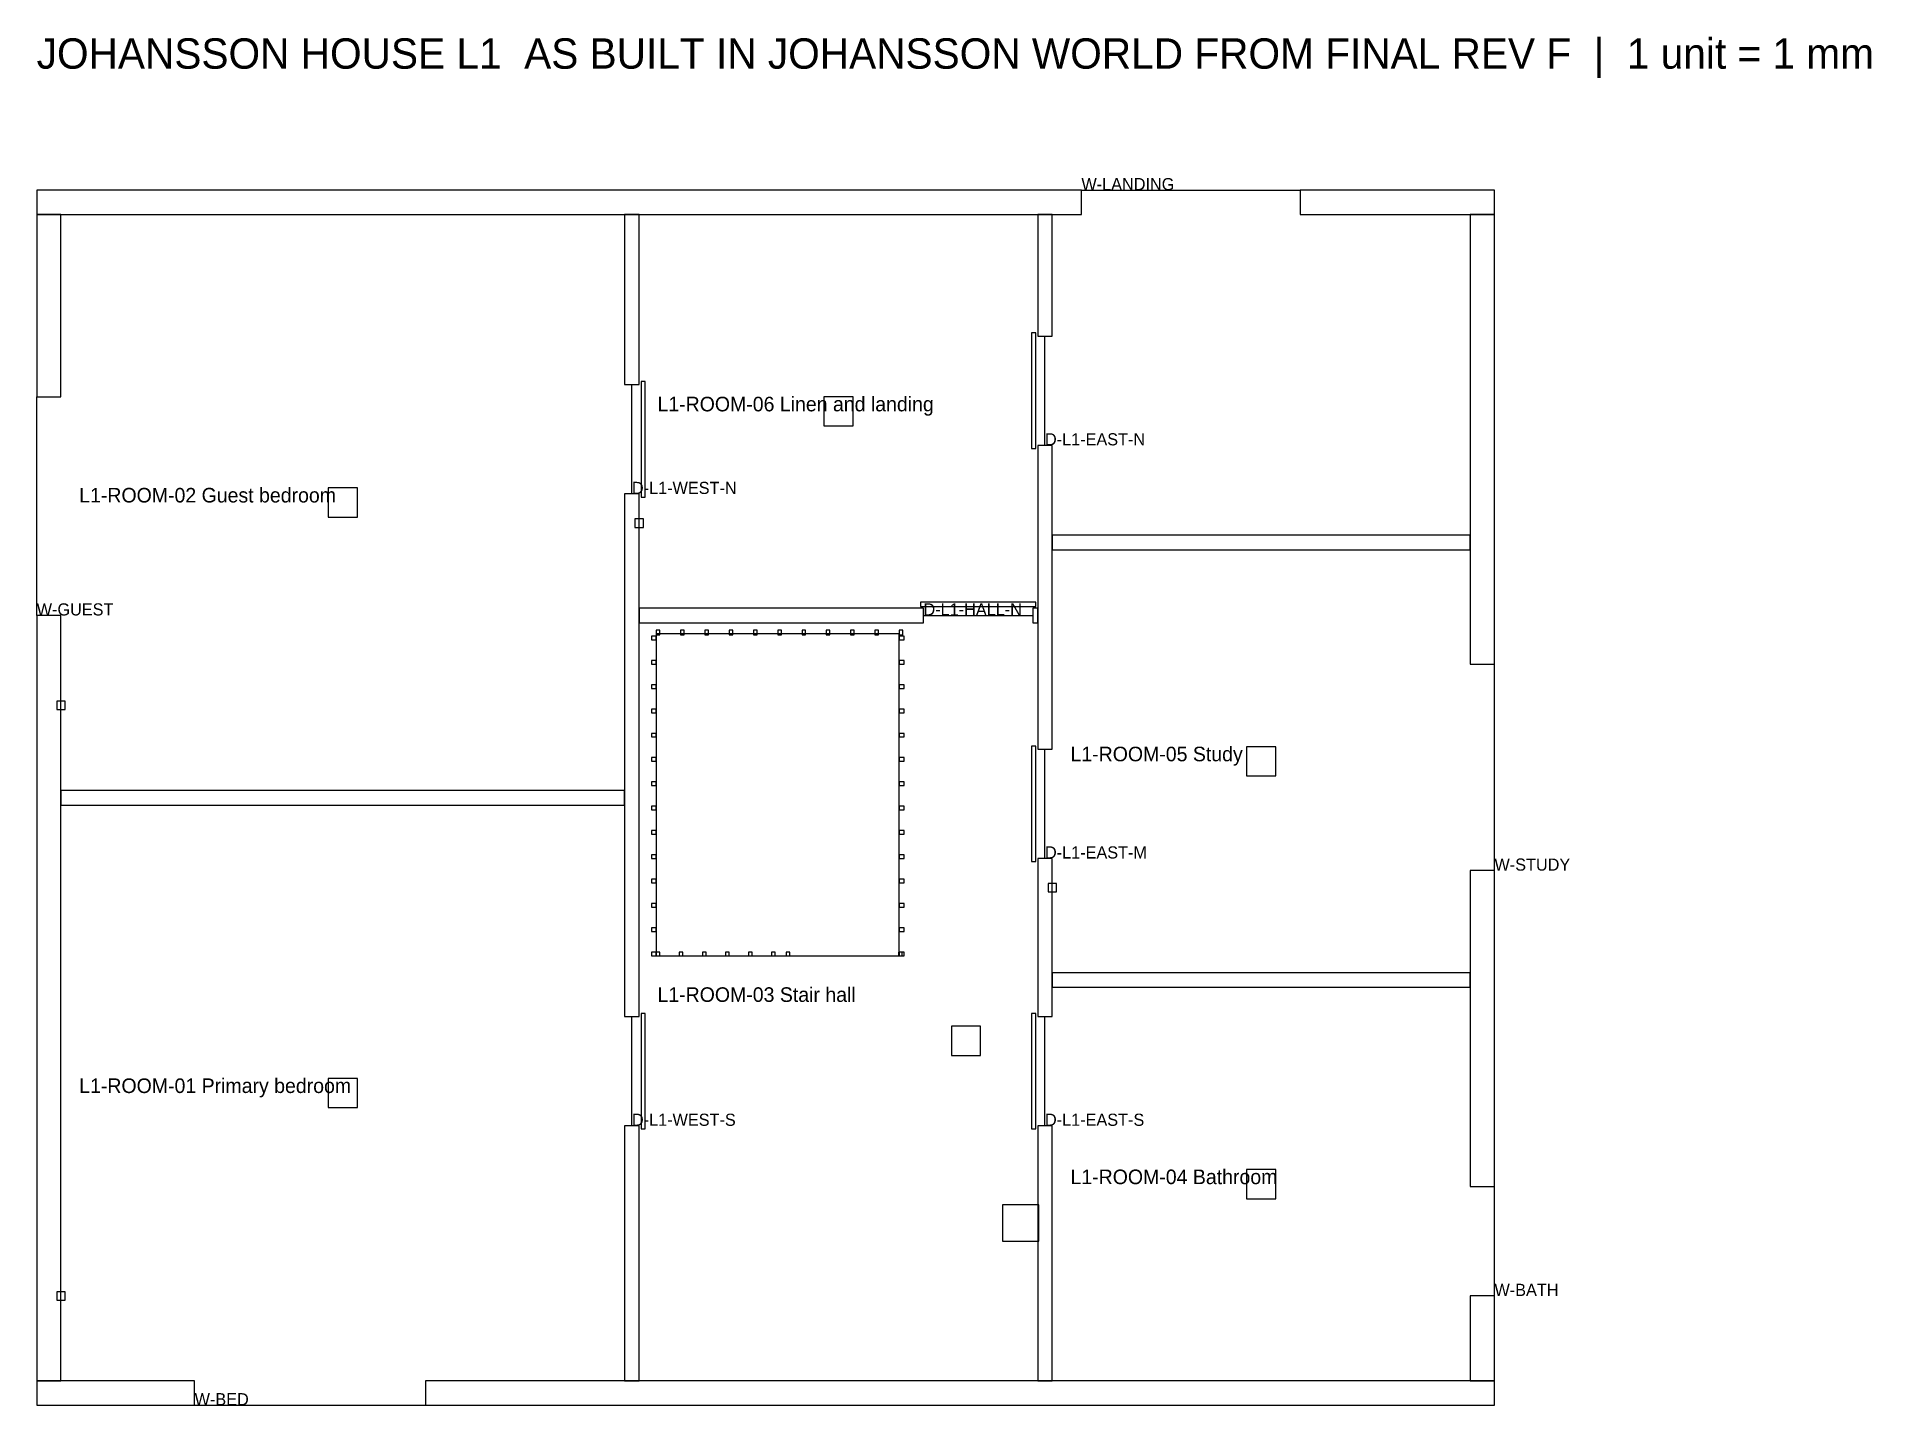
# Model space of a CAD drawing. Header units: metres. Extents: x 0 to 15102, y 0 to 11263.
import ezdxf

# ---------------------------------------------------------------- set-up
doc = ezdxf.new("R2010")
doc.units = ezdxf.units.M

msp = doc.modelspace()

# ---------------------------------------------------------------- linework, layer by layer
at = {"layer": 'A-DOOR-LEAF'}
for p, q in [((8225, 8825), (8190, 8825)), ((8190, 8825), (8190, 7875)), ((8225, 7875), (8225, 8825)), ((5010, 8425), (4975, 8425)), ((4975, 8425), (4975, 7475)), ((5010, 7475), (5010, 8425)), ((8190, 7875), (8225, 7875)), ((4975, 7475), (5010, 7475)), ((8225, 6610), (7275, 6610)), ((7275, 6610), (7275, 6575)), ((7275, 6575), (8225, 6575)), ((8225, 6575), (8225, 6610)), ((8225, 5425), (8190, 5425)), ((8190, 5425), (8190, 4475)), ((8225, 4475), (8225, 5425)), ((8190, 4475), (8225, 4475)), ((5010, 3225), (4975, 3225)), ((4975, 3225), (4975, 2275)), ((5010, 2275), (5010, 3225)), ((8225, 3225), (8190, 3225)), ((8190, 3225), (8190, 2275)), ((8225, 2275), (8225, 3225)), ((4975, 2275), (5010, 2275)), ((8190, 2275), (8225, 2275))]:
    msp.add_line(p, q, dxfattribs=at)
at = {"layer": 'A-GUARD'}
for p, q in [((5130, 6380), (5100, 6380)), ((5100, 6380), (5100, 6340)), ((5130, 6340), (5130, 6380)), ((5330, 6380), (5300, 6380)), ((5300, 6380), (5300, 6340)), ((5330, 6340), (5330, 6380)), ((5530, 6380), (5500, 6380)), ((5500, 6380), (5500, 6340)), ((5530, 6340), (5530, 6380)), ((5730, 6380), (5700, 6380)), ((5700, 6380), (5700, 6340)), ((5730, 6340), (5730, 6380)), ((5930, 6380), (5900, 6380)), ((5900, 6380), (5900, 6340)), ((5930, 6340), (5930, 6380)), ((6130, 6380), (6100, 6380)), ((6100, 6380), (6100, 6340)), ((6130, 6340), (6130, 6380)), ((6330, 6380), (6300, 6380)), ((6300, 6380), (6300, 6340)), ((6330, 6340), (6330, 6380)), ((6530, 6380), (6500, 6380)), ((6500, 6380), (6500, 6340)), ((6530, 6340), (6530, 6380)), ((6730, 6380), (6700, 6380)), ((6700, 6380), (6700, 6340)), ((6730, 6340), (6730, 6380)), ((6930, 6380), (6900, 6380)), ((6900, 6380), (6900, 6340)), ((6930, 6340), (6930, 6380)), ((7130, 6380), (7100, 6380)), ((7100, 6380), (7100, 6340)), ((7130, 6340), (7130, 6380)), ((5100, 6330), (5060, 6330)), ((5060, 6330), (5060, 6300)), ((5060, 6300), (5100, 6300)), ((5100, 6340), (5130, 6340)), ((5100, 6300), (5100, 6330)), ((5300, 6340), (5330, 6340)), ((5500, 6340), (5530, 6340)), ((5700, 6340), (5730, 6340)), ((5900, 6340), (5930, 6340)), ((6100, 6340), (6130, 6340)), ((6300, 6340), (6330, 6340)), ((6500, 6340), (6530, 6340)), ((6700, 6340), (6730, 6340)), ((6900, 6340), (6930, 6340)), ((7100, 6340), (7130, 6340)), ((7140, 6330), (7100, 6330)), ((7100, 6330), (7100, 6300)), ((7100, 6300), (7140, 6300)), ((7140, 6300), (7140, 6330)), ((5100, 6130), (5060, 6130)), ((5060, 6130), (5060, 6100)), ((5060, 6100), (5100, 6100)), ((5100, 6100), (5100, 6130)), ((7140, 6130), (7100, 6130)), ((7100, 6130), (7100, 6100)), ((7100, 6100), (7140, 6100)), ((7140, 6100), (7140, 6130)), ((5100, 5930), (5060, 5930)), ((5060, 5930), (5060, 5900)), ((5060, 5900), (5100, 5900)), ((5100, 5900), (5100, 5930)), ((7140, 5930), (7100, 5930)), ((7100, 5930), (7100, 5900)), ((7100, 5900), (7140, 5900)), ((7140, 5900), (7140, 5930)), ((5100, 5730), (5060, 5730)), ((5060, 5730), (5060, 5700)), ((5060, 5700), (5100, 5700)), ((5100, 5700), (5100, 5730)), ((7140, 5730), (7100, 5730)), ((7100, 5730), (7100, 5700)), ((7100, 5700), (7140, 5700)), ((7140, 5700), (7140, 5730)), ((5100, 5530), (5060, 5530)), ((5060, 5530), (5060, 5500)), ((5060, 5500), (5100, 5500)), ((5100, 5500), (5100, 5530)), ((7140, 5530), (7100, 5530)), ((7100, 5530), (7100, 5500)), ((7100, 5500), (7140, 5500)), ((7140, 5500), (7140, 5530)), ((5100, 5330), (5060, 5330)), ((5060, 5330), (5060, 5300)), ((5060, 5300), (5100, 5300)), ((5100, 5300), (5100, 5330)), ((7140, 5330), (7100, 5330)), ((7100, 5330), (7100, 5300)), ((7100, 5300), (7140, 5300)), ((7140, 5300), (7140, 5330)), ((5100, 5130), (5060, 5130)), ((5060, 5130), (5060, 5100)), ((5060, 5100), (5100, 5100)), ((5100, 5100), (5100, 5130)), ((7140, 5130), (7100, 5130)), ((7100, 5130), (7100, 5100)), ((7100, 5100), (7140, 5100)), ((7140, 5100), (7140, 5130)), ((5100, 4930), (5060, 4930)), ((5060, 4930), (5060, 4900)), ((5060, 4900), (5100, 4900)), ((5100, 4900), (5100, 4930)), ((7140, 4930), (7100, 4930)), ((7100, 4930), (7100, 4900)), ((7100, 4900), (7140, 4900)), ((7140, 4900), (7140, 4930)), ((5100, 4730), (5060, 4730)), ((5060, 4730), (5060, 4700)), ((5060, 4700), (5100, 4700)), ((5100, 4700), (5100, 4730)), ((7140, 4730), (7100, 4730)), ((7100, 4730), (7100, 4700)), ((7100, 4700), (7140, 4700)), ((7140, 4700), (7140, 4730)), ((5100, 4530), (5060, 4530)), ((5060, 4530), (5060, 4500)), ((5060, 4500), (5100, 4500)), ((5100, 4500), (5100, 4530)), ((7140, 4530), (7100, 4530)), ((7100, 4530), (7100, 4500)), ((7100, 4500), (7140, 4500)), ((7140, 4500), (7140, 4530)), ((5100, 4330), (5060, 4330)), ((5060, 4330), (5060, 4300)), ((5060, 4300), (5100, 4300)), ((5100, 4300), (5100, 4330)), ((7140, 4330), (7100, 4330)), ((7100, 4330), (7100, 4300)), ((7100, 4300), (7140, 4300)), ((7140, 4300), (7140, 4330)), ((5100, 4130), (5060, 4130)), ((5060, 4130), (5060, 4100)), ((5060, 4100), (5100, 4100)), ((5100, 4100), (5100, 4130)), ((7140, 4130), (7100, 4130)), ((7100, 4130), (7100, 4100)), ((7100, 4100), (7140, 4100)), ((7140, 4100), (7140, 4130)), ((5100, 3930), (5060, 3930)), ((5060, 3930), (5060, 3900)), ((5100, 3900), (5100, 3930)), ((7140, 3930), (7100, 3930)), ((7100, 3930), (7100, 3900)), ((7140, 3900), (7140, 3930)), ((5060, 3900), (5100, 3900)), ((7100, 3900), (7140, 3900)), ((5100, 3730), (5060, 3730)), ((5060, 3730), (5060, 3700)), ((5060, 3700), (5100, 3700)), ((5100, 3700), (5100, 3730)), ((7125, 3730), (7095, 3730)), ((7095, 3730), (7095, 3700)), ((7095, 3700), (7125, 3700)), ((7140, 3730), (7100, 3730)), ((7100, 3730), (7100, 3700)), ((7100, 3700), (7140, 3700)), ((7125, 3700), (7125, 3730)), ((7140, 3700), (7140, 3730))]:
    msp.add_line(p, q, dxfattribs=at)
at = {"layer": 'A-GUARD-ADDED'}
for p, q in [((5130, 3730), (5100, 3730)), ((5100, 3730), (5100, 3700)), ((5100, 3700), (5130, 3700)), ((5130, 3700), (5130, 3730)), ((5320, 3730), (5290, 3730)), ((5290, 3730), (5290, 3700)), ((5290, 3700), (5320, 3700)), ((5320, 3700), (5320, 3730)), ((5510, 3730), (5480, 3730)), ((5480, 3730), (5480, 3700)), ((5480, 3700), (5510, 3700)), ((5510, 3700), (5510, 3730)), ((5700, 3730), (5670, 3730)), ((5670, 3730), (5670, 3700)), ((5670, 3700), (5700, 3700)), ((5700, 3700), (5700, 3730)), ((5890, 3730), (5860, 3730)), ((5860, 3730), (5860, 3700)), ((5860, 3700), (5890, 3700)), ((5890, 3700), (5890, 3730)), ((6080, 3730), (6050, 3730)), ((6050, 3730), (6050, 3700)), ((6050, 3700), (6080, 3700)), ((6080, 3700), (6080, 3730)), ((6200, 3730), (6170, 3730)), ((6170, 3730), (6170, 3700)), ((6170, 3700), (6200, 3700)), ((6200, 3700), (6200, 3730))]:
    msp.add_line(p, q, dxfattribs=at)
at = {"layer": 'A-OPENING'}
for p, q in [((8600, 10000), (10400, 10000)), ((8300, 7900), (8300, 8800)), ((4900, 7500), (4900, 8400)), ((0, 6500), (0, 8300)), ((7300, 6500), (8200, 6500)), ((12000, 4400), (12000, 6100)), ((8300, 4500), (8300, 5400)), ((4900, 2300), (4900, 3200)), ((8300, 2300), (8300, 3200)), ((12000, 900), (12000, 1800)), ((1300, 0), (3200, 0))]:
    msp.add_line(p, q, dxfattribs=at)
at = {"layer": 'A-STAIR'}
for p, q in [((7100, 6350), (5100, 6350)), ((5100, 6350), (5100, 3700)), ((7100, 3700), (7100, 6350)), ((5100, 3700), (7100, 3700))]:
    msp.add_line(p, q, dxfattribs=at)
at = {"layer": 'A-WALL'}
for p, q in [((8600, 10000), (0, 10000)), ((0, 10000), (0, 9800)), ((8600, 9800), (8600, 10000)), ((12000, 10000), (10400, 10000)), ((10400, 10000), (10400, 9800)), ((12000, 9800), (12000, 10000)), ((0, 9800), (8600, 9800)), ((200, 9800), (0, 9800)), ((0, 9800), (0, 8300)), ((200, 8300), (200, 9800)), ((4960, 9800), (4840, 9800)), ((4840, 9800), (4840, 8400)), ((4960, 8400), (4960, 9800)), ((8360, 9800), (8240, 9800)), ((8240, 9800), (8240, 8800)), ((8360, 8800), (8360, 9800)), ((10400, 9800), (12000, 9800)), ((12000, 9800), (11800, 9800)), ((11800, 9800), (11800, 6100)), ((12000, 6100), (12000, 9800)), ((8240, 8800), (8360, 8800)), ((4840, 8400), (4960, 8400)), ((0, 8300), (200, 8300)), ((8360, 7900), (8240, 7900)), ((8240, 7900), (8240, 5400)), ((8360, 5400), (8360, 7900)), ((4960, 7500), (4840, 7500)), ((4840, 7500), (4840, 3200)), ((4960, 3200), (4960, 7500)), ((11800, 7160), (8360, 7160)), ((8360, 7160), (8360, 7040)), ((11800, 7040), (11800, 7160)), ((8360, 7040), (11800, 7040)), ((200, 6500), (0, 6500)), ((0, 6500), (0, 200)), ((200, 200), (200, 6500)), ((7300, 6560), (4960, 6560)), ((4960, 6560), (4960, 6440)), ((7300, 6440), (7300, 6560)), ((8240, 6560), (8200, 6560)), ((8200, 6560), (8200, 6440)), ((8240, 6440), (8240, 6560)), ((4960, 6440), (7300, 6440)), ((8200, 6440), (8240, 6440)), ((11800, 6100), (12000, 6100)), ((8240, 5400), (8360, 5400)), ((4840, 5060), (200, 5060)), ((200, 5060), (200, 4940)), ((4840, 4940), (4840, 5060)), ((200, 4940), (4840, 4940)), ((8360, 4500), (8240, 4500)), ((8240, 4500), (8240, 3200)), ((8360, 3200), (8360, 4500)), ((12000, 4400), (11800, 4400)), ((11800, 4400), (11800, 1800)), ((12000, 1800), (12000, 4400)), ((11800, 3560), (8360, 3560)), ((8360, 3560), (8360, 3440)), ((11800, 3440), (11800, 3560)), ((8360, 3440), (11800, 3440)), ((4840, 3200), (4960, 3200)), ((8240, 3200), (8360, 3200)), ((4960, 2300), (4840, 2300)), ((4840, 2300), (4840, 200)), ((4960, 200), (4960, 2300)), ((8360, 2300), (8240, 2300)), ((8240, 2300), (8240, 200)), ((8360, 200), (8360, 2300)), ((11800, 1800), (12000, 1800)), ((12000, 900), (11800, 900)), ((11800, 900), (11800, 200)), ((12000, 200), (12000, 900)), ((1300, 200), (0, 200)), ((0, 200), (0, 0)), ((0, 200), (200, 200)), ((1300, 0), (1300, 200)), ((12000, 200), (3200, 200)), ((3200, 200), (3200, 0)), ((4840, 200), (4960, 200)), ((8240, 200), (8360, 200)), ((11800, 200), (12000, 200)), ((12000, 0), (12000, 200)), ((0, 0), (1300, 0)), ((3200, 0), (12000, 0))]:
    msp.add_line(p, q, dxfattribs=at)
at = {"layer": 'E-LIGHT'}
for p, q in [((6720, 8300), (6480, 8300)), ((6480, 8300), (6480, 8060)), ((6720, 8060), (6720, 8300)), ((6480, 8060), (6720, 8060)), ((2640, 7550), (2400, 7550)), ((2400, 7550), (2400, 7310)), ((2640, 7310), (2640, 7550)), ((2400, 7310), (2640, 7310)), ((10200, 5420), (9960, 5420)), ((9960, 5420), (9960, 5180)), ((10200, 5180), (10200, 5420)), ((9960, 5180), (10200, 5180)), ((7770, 3120), (7530, 3120)), ((7530, 3120), (7530, 2880)), ((7770, 2880), (7770, 3120)), ((7530, 2880), (7770, 2880)), ((2640, 2690), (2400, 2690)), ((2400, 2690), (2400, 2450)), ((2640, 2450), (2640, 2690)), ((2400, 2450), (2640, 2450)), ((10200, 1940), (9960, 1940)), ((9960, 1940), (9960, 1700)), ((10200, 1700), (10200, 1940)), ((9960, 1700), (10200, 1700))]:
    msp.add_line(p, q, dxfattribs=at)
at = {"layer": 'E-SOCKET'}
for p, q in [((4995, 7295), (4925, 7295)), ((4925, 7295), (4925, 7225)), ((4995, 7225), (4995, 7295)), ((4925, 7225), (4995, 7225)), ((235, 5795), (165, 5795)), ((165, 5795), (165, 5725)), ((235, 5725), (235, 5795)), ((165, 5725), (235, 5725)), ((8395, 4295), (8325, 4295)), ((8325, 4295), (8325, 4225)), ((8395, 4225), (8395, 4295)), ((8325, 4225), (8395, 4225)), ((235, 935), (165, 935)), ((165, 935), (165, 865)), ((235, 865), (235, 935)), ((165, 865), (235, 865))]:
    msp.add_line(p, q, dxfattribs=at)
at = {"layer": 'M-EQUIPMENT'}
for p, q in [((8250, 1650), (7950, 1650)), ((7950, 1650), (7950, 1350)), ((8250, 1350), (8250, 1650)), ((7950, 1350), (8250, 1350))]:
    msp.add_line(p, q, dxfattribs=at)

# ---------------------------------------------------------------- texts
at = {"layer": 'A-ROOM'}
for s, p in [('L1-ROOM-06 Linen and landing', (5110, 8180)), ('L1-ROOM-02 Guest bedroom', (350, 7430)), ('L1-ROOM-05 Study', (8510, 5300)), ('L1-ROOM-03 Stair hall', (5110, 3320)), ('L1-ROOM-01 Primary bedroom', (350, 2570)), ('L1-ROOM-04 Bathroom', (8510, 1820))]:
    msp.add_text(s, height=120, dxfattribs=at).set_placement(p)
at = {"layer": 'A-TAGS'}
for s, p in [('W-LANDING', (8600, 10000)), ('D-L1-EAST-N', (8300, 7900)), ('D-L1-WEST-N', (4900, 7500)), ('W-GUEST', (0, 6500)), ('D-L1-HALL-N', (7300, 6500)), ('D-L1-EAST-M', (8300, 4500)), ('W-STUDY', (12000, 4400)), ('D-L1-WEST-S', (4900, 2300)), ('D-L1-EAST-S', (8300, 2300)), ('W-BATH', (12000, 900)), ('W-BED', (1300, 0))]:
    msp.add_text(s, height=100, dxfattribs=at).set_placement(p)
at = {"layer": 'TITLE'}
msp.add_text('JOHANSSON HOUSE L1  AS BUILT IN JOHANSSON WORLD FROM FINAL REV F  |  1 unit = 1 mm', height=250, dxfattribs=at).set_placement((0, 11000))

doc.saveas('drawing.dxf')
